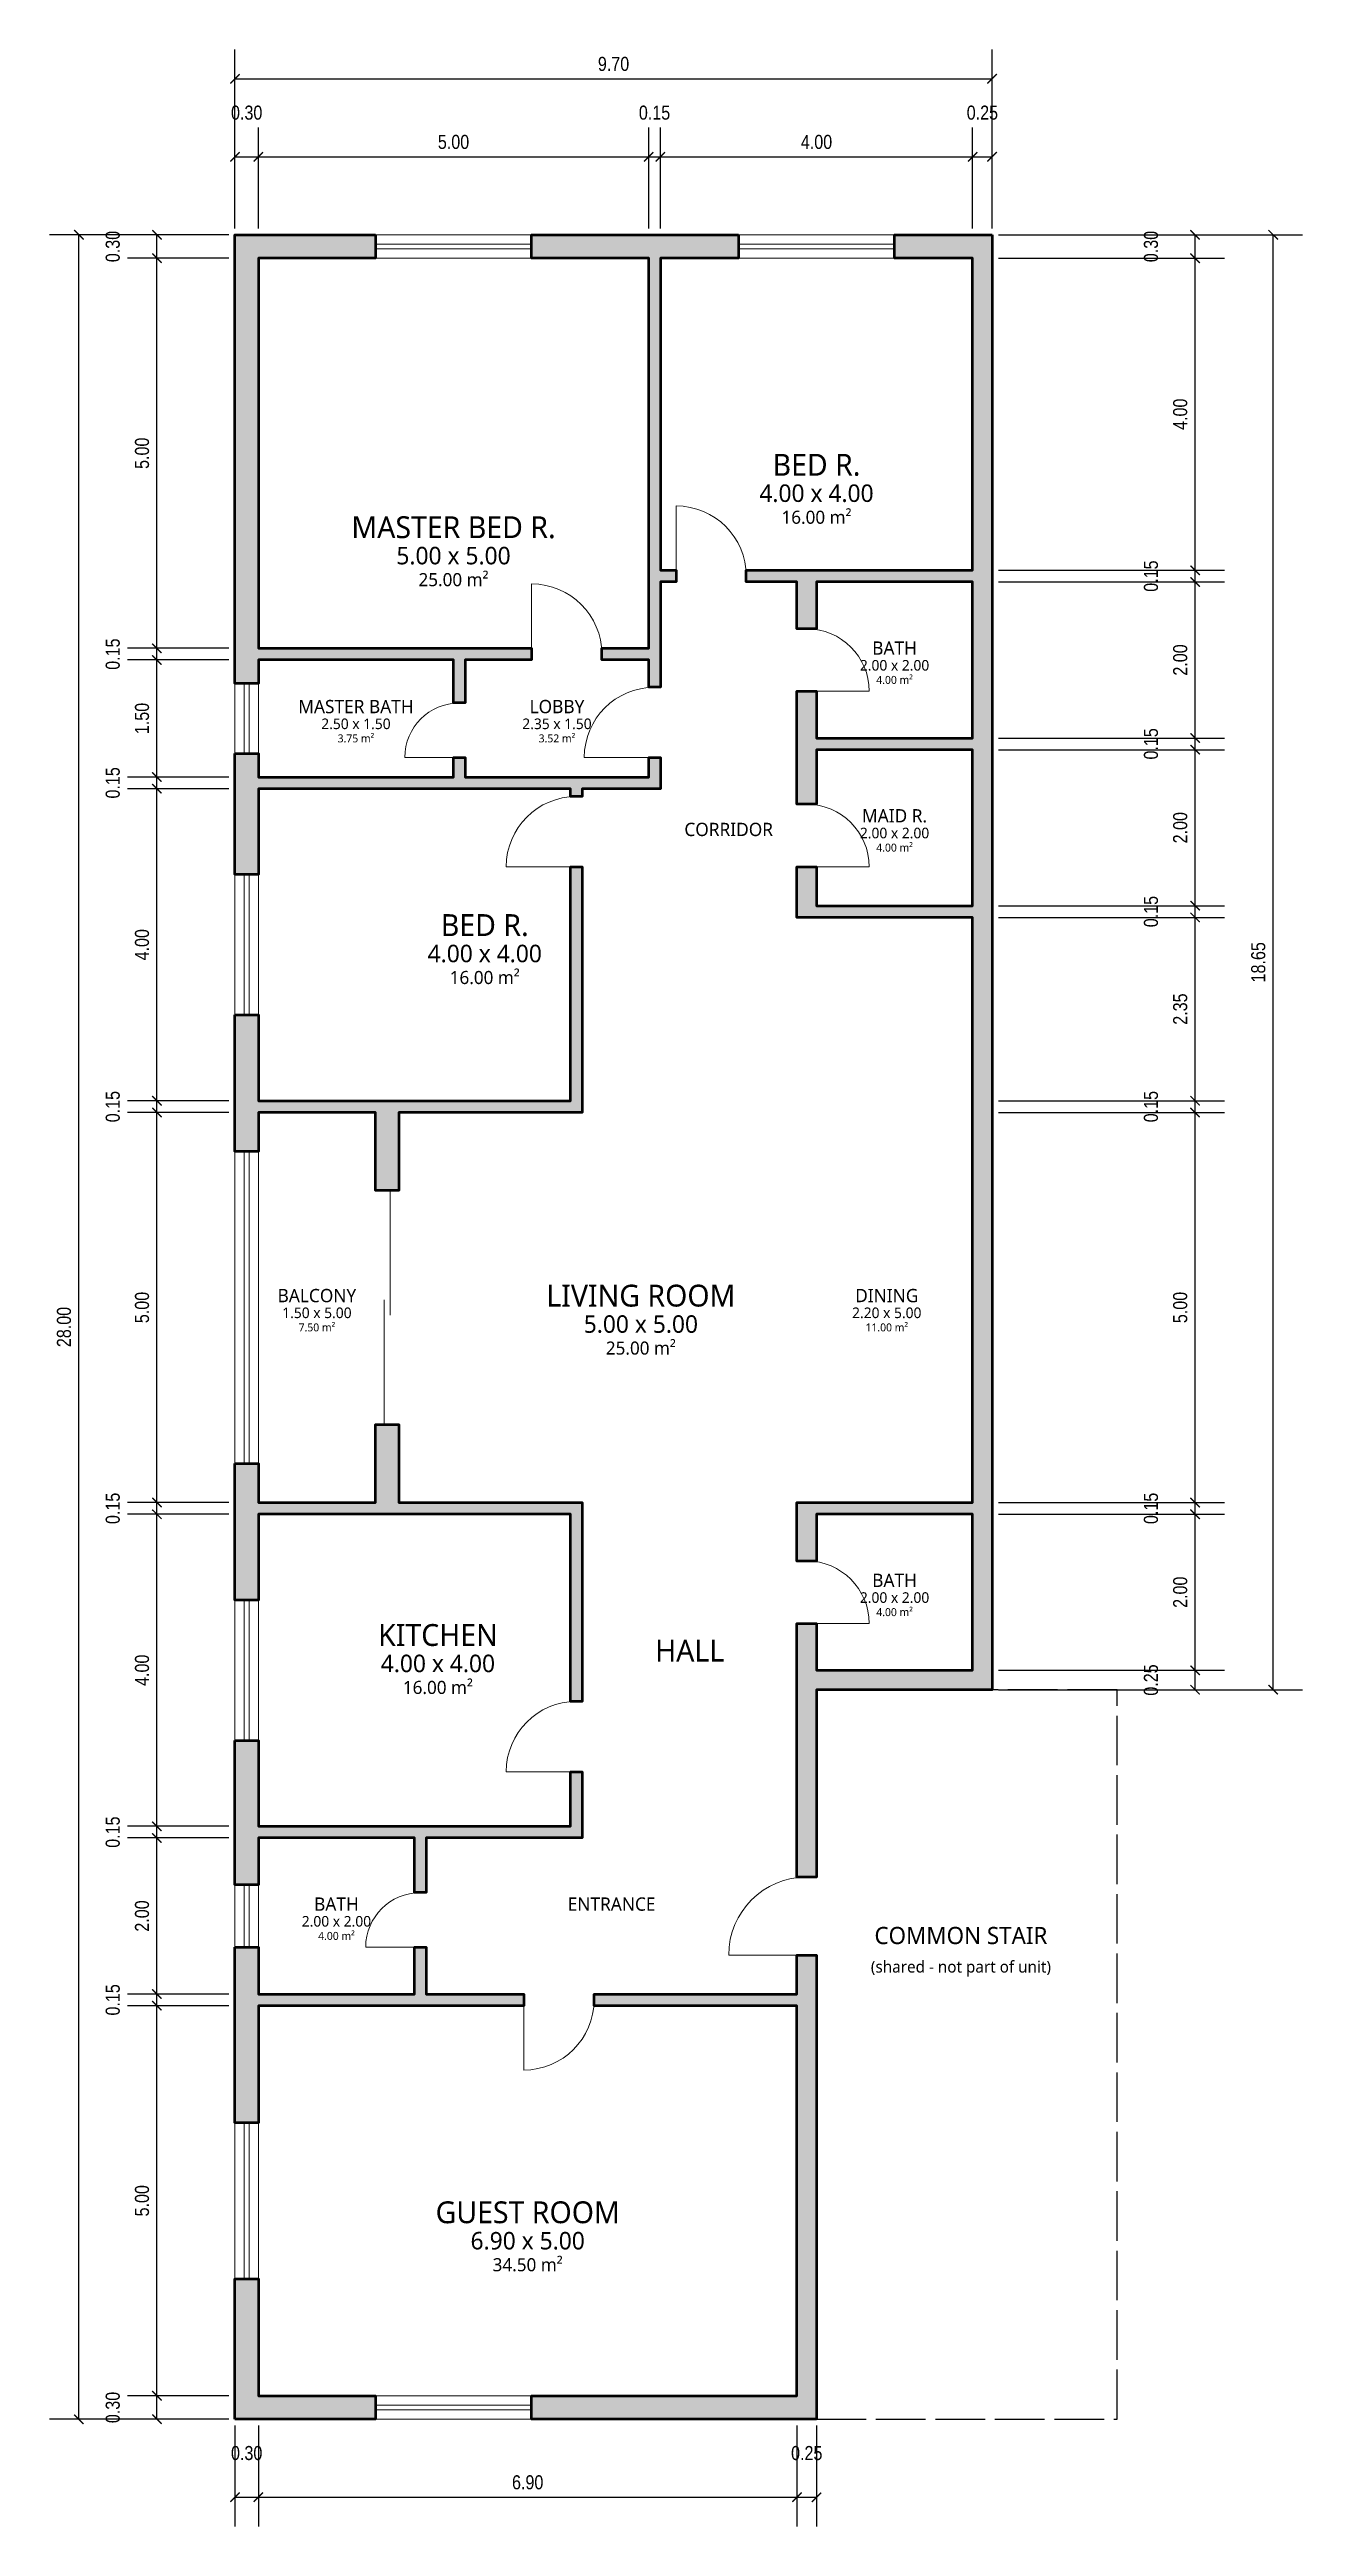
# Model space of a CAD drawing. Header units: metres. Extents: x -2.4 to 13.7, y -1.4 to 30.4.
import ezdxf
from ezdxf.enums import TextEntityAlignment as Align

# ---------------------------------------------------------------- set-up
doc = ezdxf.new("R2010")
doc.units = ezdxf.units.M
doc.linetypes.add('DASHED2', pattern=[0.762, 0.635, -0.127])
for name, color, linetype, lineweight in [('A-ANNO-DIMS', 1, 'Continuous', 18), ('A-DOOR', 3, 'Continuous', 18), ('A-GLAZ', 4, 'Continuous', 18), ('A-WALL', 7, 'Continuous', 50), ('A-WALL-PATT', 8, 'Continuous', 0)]:
    doc.layers.add(name, color=color, linetype=linetype, lineweight=lineweight)
doc.layers.add('A-ANNO-TEXT', color=7, linetype='Continuous', lineweight=25, true_color=0x000000)
doc.layers.add('A-AREA', color=7, linetype='Continuous', lineweight=9, true_color=0x000000)
doc.layers.add('A-REF', color=8, linetype='DASHED2')
doc.styles.add('OpenSans', font='OpenSans-Regular.ttf')
doc.styles.add('OpenSansCondensed-Light', font='OpenSansCondensed-Light.ttf')
doc.dimstyles.new('EZDXF', dxfattribs={"dimtxt": 0.25, "dimasz": 0.175, "dimexe": 0.375, "dimexo": 0.125, "dimgap": 0.1, "dimtad": 1, "dimlfac": 100, "dimzin": 12, "dimdsep": 46, "dimtxsty": 'OpenSansCondensed-Light', "dimblk": 'ARCHTICK', "dimcen": 2.5, "dimazin": 3, "dimtfac": 0.5, "dimtmove": 2, "dimatfit": 3})

# ---------------------------------------------------------------- blocks, each defined once
blk = doc.blocks.new('_ARCHTICK')
at = {"color": 0, "linetype": 'BYBLOCK', "const_width": 0.15}
blk.add_lwpolyline([(-0.5, -0.5), (0.5, 0.5)], dxfattribs=at)

msp = doc.modelspace()

# ---------------------------------------------------------------- hatches: boundary and pattern name
at = {"layer": 'A-WALL-PATT'}
for points in [[(1.8, 28), (1.8, 27.7), (0.3, 27.7), (0.3, 22.7), (3.8, 22.7), (3.8, 22.55), (2.95, 22.55), (2.95, 22), (2.8, 22), (2.8, 22.55), (0.3, 22.55), (0.3, 22.25), (0, 22.25), (0, 28), (1.8, 28)], [(6.45, 28), (6.45, 27.7), (5.45, 27.7), (5.45, 23.7), (5.65, 23.7), (5.65, 23.55), (5.45, 23.55), (5.45, 22.2), (5.3, 22.2), (5.3, 22.55), (4.7, 22.55), (4.7, 22.7), (5.3, 22.7), (5.3, 27.7), (3.8, 27.7), (3.8, 28), (6.45, 28)], [(9.7, 28), (9.7, 9.35), (7.45, 9.35), (7.45, 6.95), (7.2, 6.95), (7.2, 7.4), (7.2, 7.45), (7.2, 7.6), (7.2, 7.65), (7.2, 10.2), (7.45, 10.2), (7.45, 9.6), (9.45, 9.6), (9.45, 11.6), (7.45, 11.6), (7.45, 11), (7.2, 11), (7.2, 11.55), (7.2, 11.6), (7.2, 11.75), (7.25, 11.75), (7.3, 11.75), (9.45, 11.75), (9.45, 16.7), (9.45, 16.75), (9.45, 16.9), (9.45, 16.95), (9.45, 19.25), (7.5, 19.25), (7.45, 19.25), (7.2, 19.25), (7.2, 19.9), (7.45, 19.9), (7.45, 19.4), (9.45, 19.4), (9.45, 21.4), (7.45, 21.4), (7.45, 20.7), (7.2, 20.7), (7.2, 22.15), (7.45, 22.15), (7.45, 21.55), (9.45, 21.55), (9.45, 23.55), (7.45, 23.55), (7.45, 22.95), (7.2, 22.95), (7.2, 23.55), (6.55, 23.55), (6.55, 23.7), (9.45, 23.7), (9.45, 27.7), (8.45, 27.7), (8.45, 28), (9.7, 28)], [(0, 21.35), (0.3, 21.35), (0.3, 21.05), (2.8, 21.05), (2.8, 21.3), (2.95, 21.3), (2.95, 21.05), (5.3, 21.05), (5.3, 21.3), (5.45, 21.3), (5.45, 20.9), (4.45, 20.9), (4.45, 20.8), (4.3, 20.8), (4.3, 20.9), (0.3, 20.9), (0.3, 19.8), (0, 19.8), (0, 21.35)], [(0, 18), (0.3, 18), (0.3, 16.9), (4.3, 16.9), (4.3, 19.9), (4.45, 19.9), (4.45, 16.95), (4.45, 16.9), (4.45, 16.75), (2.1, 16.75), (2.1, 15.75), (1.8, 15.75), (1.8, 16.75), (0.3, 16.75), (0.3, 16.25), (0, 16.25), (0, 18)], [(0, 12.25), (0.3, 12.25), (0.3, 11.75), (1.8, 11.75), (1.8, 12.75), (2.1, 12.75), (2.1, 11.75), (4.45, 11.75), (4.45, 11.6), (4.45, 11.55), (4.45, 9.2), (4.3, 9.2), (4.3, 11.6), (0.3, 11.6), (0.3, 10.5), (0, 10.5), (0, 12.25)], [(0, 8.7), (0.3, 8.7), (0.3, 7.6), (4.3, 7.6), (4.3, 8.3), (4.45, 8.3), (4.45, 7.65), (4.45, 7.6), (4.45, 7.45), (2.45, 7.45), (2.45, 6.75), (2.3, 6.75), (2.3, 7.45), (0.3, 7.45), (0.3, 6.85), (0, 6.85), (0, 8.7)], [(0, 6.05), (0.3, 6.05), (0.3, 5.45), (2.3, 5.45), (2.3, 6.05), (2.45, 6.05), (2.45, 5.45), (3.7, 5.45), (3.7, 5.3), (0.3, 5.3), (0.3, 3.8), (0, 3.8), (0, 6.05)], [(7.45, 0), (3.8, 0), (3.8, 0.3), (7.2, 0.3), (7.2, 5.3), (4.6, 5.3), (4.6, 5.45), (7.2, 5.45), (7.2, 5.95), (7.45, 5.95), (7.45, 0)], [(0, 0), (0, 1.8), (0.3, 1.8), (0.3, 0.3), (1.8, 0.3), (1.8, 0), (0, 0)]]:
    msp.add_hatch(color=8, dxfattribs=at).paths.add_polyline_path(points)

# ---------------------------------------------------------------- linework, layer by layer
at = {"layer": 'A-DOOR'}
for p, q in [((5.65, 23.625), (5.65, 24.525)), ((3.8, 22.625), (3.8, 23.525)), ((7.325, 22.15), (8.125, 22.15)), ((2.875, 21.3), (2.175, 21.3)), ((5.375, 21.3), (4.475, 21.3)), ((4.375, 19.9), (3.475, 19.9)), ((7.325, 19.9), (8.125, 19.9)), ((1.99, 14.15), (1.99, 15.75)), ((1.91, 12.75), (1.91, 14.35)), ((7.325, 10.2), (8.125, 10.2)), ((4.375, 8.3), (3.475, 8.3)), ((2.375, 6.05), (1.675, 6.05)), ((7.325, 5.95), (6.325, 5.95)), ((3.7, 5.375), (3.7, 4.475))]:
    msp.add_line(p, q, dxfattribs=at)
for centre, radius, start, end in [((5.65, 23.625), 0.9, 0, 90), ((3.8, 22.625), 0.9, 0, 90), ((7.325, 22.15), 0.8, 0, 90), ((2.875, 21.3), 0.7, 90, 180), ((5.375, 21.3), 0.9, 90, 180), ((4.375, 19.9), 0.9, 90, 180), ((7.325, 19.9), 0.8, 0, 90), ((7.325, 10.2), 0.8, 0, 90), ((4.375, 8.3), 0.9, 90, 180), ((2.375, 6.05), 0.7, 90, 180), ((7.325, 5.95), 1, 90, 180), ((3.7, 5.375), 0.9, 270, 0)]:
    msp.add_arc(centre, radius, start, end, dxfattribs=at)
at = {"layer": 'A-GLAZ'}
for p, q in [((1.8, 27.88), (3.8, 27.88)), ((1.8, 27.82), (3.8, 27.82)), ((6.45, 27.88), (8.45, 27.88)), ((6.45, 27.82), (8.45, 27.82)), ((0.12, 21.35), (0.12, 22.25)), ((0.18, 21.35), (0.18, 22.25)), ((0.12, 18), (0.12, 19.8)), ((0.18, 18), (0.18, 19.8)), ((0.12, 12.25), (0.12, 16.25)), ((0.18, 12.25), (0.18, 16.25)), ((0.12, 8.7), (0.12, 10.5)), ((0.18, 8.7), (0.18, 10.5)), ((0.12, 6.05), (0.12, 6.85)), ((0.18, 6.05), (0.18, 6.85)), ((0.12, 1.8), (0.12, 3.8)), ((0.18, 1.8), (0.18, 3.8)), ((1.8, 0.18), (3.8, 0.18)), ((1.8, 0.12), (3.8, 0.12))]:
    msp.add_line(p, q, dxfattribs=at)
for points in [[(1.8, 27.7), (3.8, 27.7), (3.8, 28), (1.8, 28)], [(6.45, 27.7), (8.45, 27.7), (8.45, 28), (6.45, 28)], [(0, 21.35), (0.3, 21.35), (0.3, 22.25), (0, 22.25)], [(0, 18), (0.3, 18), (0.3, 19.8), (0, 19.8)], [(0, 12.25), (0.3, 12.25), (0.3, 16.25), (0, 16.25)], [(0, 8.7), (0.3, 8.7), (0.3, 10.5), (0, 10.5)], [(0, 6.05), (0.3, 6.05), (0.3, 6.85), (0, 6.85)], [(0, 1.8), (0.3, 1.8), (0.3, 3.8), (0, 3.8)], [(1.8, 0), (3.8, 0), (3.8, 0.3), (1.8, 0.3)]]:
    msp.add_lwpolyline(points, close=True, dxfattribs=at)
at = {"layer": 'A-REF'}
msp.add_lwpolyline([(7.45, 0), (11.3, 0), (11.3, 9.35), (7.45, 9.35)], dxfattribs=at)
at = {"layer": 'A-WALL'}
for points in [[(1.8, 28), (1.8, 27.7), (0.3, 27.7), (0.3, 22.7), (3.8, 22.7), (3.8, 22.55), (2.95, 22.55), (2.95, 22), (2.8, 22), (2.8, 22.55), (0.3, 22.55), (0.3, 22.25), (0, 22.25), (0, 28), (1.8, 28)], [(6.45, 28), (6.45, 27.7), (5.45, 27.7), (5.45, 23.7), (5.65, 23.7), (5.65, 23.55), (5.45, 23.55), (5.45, 22.2), (5.3, 22.2), (5.3, 22.55), (4.7, 22.55), (4.7, 22.7), (5.3, 22.7), (5.3, 27.7), (3.8, 27.7), (3.8, 28), (6.45, 28)], [(9.7, 28), (9.7, 9.35), (7.45, 9.35), (7.45, 6.95), (7.2, 6.95), (7.2, 7.4), (7.2, 7.45), (7.2, 7.6), (7.2, 7.65), (7.2, 10.2), (7.45, 10.2), (7.45, 9.6), (9.45, 9.6), (9.45, 11.6), (7.45, 11.6), (7.45, 11), (7.2, 11), (7.2, 11.55), (7.2, 11.6), (7.2, 11.75), (7.25, 11.75), (7.3, 11.75), (9.45, 11.75), (9.45, 16.7), (9.45, 16.75), (9.45, 16.9), (9.45, 16.95), (9.45, 19.25), (7.5, 19.25), (7.45, 19.25), (7.2, 19.25), (7.2, 19.9), (7.45, 19.9), (7.45, 19.4), (9.45, 19.4), (9.45, 21.4), (7.45, 21.4), (7.45, 20.7), (7.2, 20.7), (7.2, 22.15), (7.45, 22.15), (7.45, 21.55), (9.45, 21.55), (9.45, 23.55), (7.45, 23.55), (7.45, 22.95), (7.2, 22.95), (7.2, 23.55), (6.55, 23.55), (6.55, 23.7), (9.45, 23.7), (9.45, 27.7), (8.45, 27.7), (8.45, 28), (9.7, 28)], [(0, 21.35), (0.3, 21.35), (0.3, 21.05), (2.8, 21.05), (2.8, 21.3), (2.95, 21.3), (2.95, 21.05), (5.3, 21.05), (5.3, 21.3), (5.45, 21.3), (5.45, 20.9), (4.45, 20.9), (4.45, 20.8), (4.3, 20.8), (4.3, 20.9), (0.3, 20.9), (0.3, 19.8), (0, 19.8), (0, 21.35)], [(0, 18), (0.3, 18), (0.3, 16.9), (4.3, 16.9), (4.3, 19.9), (4.45, 19.9), (4.45, 16.95), (4.45, 16.9), (4.45, 16.75), (2.1, 16.75), (2.1, 15.75), (1.8, 15.75), (1.8, 16.75), (0.3, 16.75), (0.3, 16.25), (0, 16.25), (0, 18)], [(0, 12.25), (0.3, 12.25), (0.3, 11.75), (1.8, 11.75), (1.8, 12.75), (2.1, 12.75), (2.1, 11.75), (4.45, 11.75), (4.45, 11.6), (4.45, 11.55), (4.45, 9.2), (4.3, 9.2), (4.3, 11.6), (0.3, 11.6), (0.3, 10.5), (0, 10.5), (0, 12.25)], [(0, 8.7), (0.3, 8.7), (0.3, 7.6), (4.3, 7.6), (4.3, 8.3), (4.45, 8.3), (4.45, 7.65), (4.45, 7.6), (4.45, 7.45), (2.45, 7.45), (2.45, 6.75), (2.3, 6.75), (2.3, 7.45), (0.3, 7.45), (0.3, 6.85), (0, 6.85), (0, 8.7)], [(0, 6.05), (0.3, 6.05), (0.3, 5.45), (2.3, 5.45), (2.3, 6.05), (2.45, 6.05), (2.45, 5.45), (3.7, 5.45), (3.7, 5.3), (0.3, 5.3), (0.3, 3.8), (0, 3.8), (0, 6.05)], [(7.45, 0), (3.8, 0), (3.8, 0.3), (7.2, 0.3), (7.2, 5.3), (4.6, 5.3), (4.6, 5.45), (7.2, 5.45), (7.2, 5.95), (7.45, 5.95), (7.45, 0)], [(0, 0), (0, 1.8), (0.3, 1.8), (0.3, 0.3), (1.8, 0.3), (1.8, 0), (0, 0)]]:
    msp.add_lwpolyline(points, close=True, dxfattribs=at)

# ---------------------------------------------------------------- texts
at = {"layer": 'A-ANNO-TEXT', "style": 'OpenSans'}
for s, height, p in [('BED R.', 0.28, (7.45, 25.052)), ('4.00 x 4.00', 0.224, (7.45, 24.688)), ('MASTER BED R.', 0.28, (2.8, 24.252)), ('5.00 x 5.00', 0.224, (2.8, 23.888)), ('2.00 x 2.00', 0.136, (8.45, 22.482)), ('BATH', 0.17, (8.45, 22.703)), ('MASTER BATH', 0.17, (1.55, 21.953)), ('LOBBY', 0.17, (4.125, 21.953)), ('2.50 x 1.50', 0.136, (1.55, 21.732)), ('2.35 x 1.50', 0.136, (4.125, 21.732)), ('MAID R.', 0.17, (8.45, 20.553)), ('CORRIDOR', 0.17, (6.325, 20.378)), ('2.00 x 2.00', 0.136, (8.45, 20.332)), ('BED R.', 0.28, (3.2, 19.152)), ('4.00 x 4.00', 0.224, (3.2, 18.788)), ('BALCONY', 0.17, (1.05, 14.403)), ('LIVING ROOM', 0.28, (5.2, 14.402)), ('DINING', 0.17, (8.35, 14.403)), ('1.50 x 5.00', 0.136, (1.05, 14.182)), ('5.00 x 5.00', 0.224, (5.2, 14.038)), ('2.20 x 5.00', 0.136, (8.35, 14.182)), ('BATH', 0.17, (8.45, 10.753)), ('2.00 x 2.00', 0.136, (8.45, 10.532)), ('KITCHEN', 0.28, (2.6, 10.052)), ('HALL', 0.28, (5.825, 9.852)), ('4.00 x 4.00', 0.224, (2.6, 9.688)), ('BATH', 0.17, (1.3, 6.603)), ('ENTRANCE', 0.17, (4.825, 6.603)), ('2.00 x 2.00', 0.136, (1.3, 6.382)), ('COMMON STAIR', 0.22, (9.3, 6.2)), ('(shared - not part of unit)', 0.15, (9.3, 5.8)), ('GUEST ROOM', 0.28, (3.75, 2.652)), ('6.90 x 5.00', 0.224, (3.75, 2.288))]:
    msp.add_text(s, height=height, dxfattribs=at).set_placement(p, align=Align.MIDDLE_CENTER)
at = {"layer": 'A-AREA', "style": 'OpenSans'}
for s, height, p in [('16.00 m²', 0.168, (7.45, 24.38)), ('25.00 m²', 0.168, (2.8, 23.58)), ('4.00 m²', 0.102, (8.45, 22.295)), ('3.75 m²', 0.102, (1.55, 21.545)), ('3.52 m²', 0.102, (4.125, 21.545)), ('4.00 m²', 0.102, (8.45, 20.145)), ('16.00 m²', 0.168, (3.2, 18.48)), ('7.50 m²', 0.102, (1.05, 13.995)), ('11.00 m²', 0.102, (8.35, 13.995)), ('25.00 m²', 0.168, (5.2, 13.73)), ('4.00 m²', 0.102, (8.45, 10.345)), ('16.00 m²', 0.168, (2.6, 9.38)), ('4.00 m²', 0.102, (1.3, 6.195)), ('34.50 m²', 0.168, (3.75, 1.98))]:
    msp.add_text(s, height=height, dxfattribs=at).set_placement(p, align=Align.MIDDLE_CENTER)

# ---------------------------------------------------------------- dimensions: what is measured, and where the dimension line sits
at = {"layer": 'A-ANNO-DIMS'}
for base, p1, p2 in [((0, 30), (0, 28), (9.7, 28)), ((0, 29), (0, 28), (0.3, 28)), ((5.3, 29), (5.3, 28), (5.45, 28)), ((9.45, 29), (9.45, 28), (9.7, 28)), ((0.3, 29), (0.3, 28), (5.3, 28)), ((5.45, 29), (5.45, 28), (9.45, 28)), ((0, -1), (0, 0), (0.3, 0)), ((0.3, -1), (0.3, 0), (7.2, 0)), ((7.2, -1), (7.2, 0), (7.45, 0))]:
    msp.add_linear_dim(base=base, p1=p1, p2=p2, dimstyle='EZDXF', override={"dimtxt": 0.18, "dimasz": 0.12, "dimexo": 0.08, "dimtad": 1, "dimtih": 0, "dimtoh": 0, "dimdec": 2, "dimlfac": 1, "dimzin": 0}, dxfattribs=at).render()
for base, p1, p2 in [((-2, 0), (0, 0), (0, 28)), ((-1, 27.7), (0, 27.7), (0, 28)), ((12.3, 27.7), (9.7, 27.7), (9.7, 28)), ((13.3, 9.35), (9.7, 9.35), (9.7, 28)), ((-1, 22.7), (0, 22.7), (0, 27.7)), ((12.3, 23.7), (9.7, 23.7), (9.7, 27.7)), ((12.3, 23.55), (9.7, 23.55), (9.7, 23.7)), ((12.3, 21.55), (9.7, 21.55), (9.7, 23.55)), ((-1, 22.55), (0, 22.55), (0, 22.7)), ((-1, 21.05), (0, 21.05), (0, 22.55)), ((12.3, 21.4), (9.7, 21.4), (9.7, 21.55)), ((12.3, 19.4), (9.7, 19.4), (9.7, 21.4)), ((-1, 20.9), (0, 20.9), (0, 21.05)), ((-1, 16.9), (0, 16.9), (0, 20.9)), ((12.3, 19.25), (9.7, 19.25), (9.7, 19.4)), ((12.3, 16.9), (9.7, 16.9), (9.7, 19.25)), ((-1, 16.75), (0, 16.75), (0, 16.9)), ((12.3, 16.75), (9.7, 16.75), (9.7, 16.9)), ((-1, 11.75), (0, 11.75), (0, 16.75)), ((12.3, 11.75), (9.7, 11.75), (9.7, 16.75)), ((-1, 11.6), (0, 11.6), (0, 11.75)), ((12.3, 11.6), (9.7, 11.6), (9.7, 11.75)), ((-1, 7.6), (0, 7.6), (0, 11.6)), ((12.3, 9.6), (9.7, 9.6), (9.7, 11.6)), ((12.3, 9.35), (9.7, 9.35), (9.7, 9.6)), ((-1, 7.45), (0, 7.45), (0, 7.6)), ((-1, 5.45), (0, 5.45), (0, 7.45)), ((-1, 5.3), (0, 5.3), (0, 5.45)), ((-1, 0.3), (0, 0.3), (0, 5.3)), ((-1, 0), (0, 0), (0, 0.3))]:
    msp.add_linear_dim(base=base, p1=p1, p2=p2, angle=90, dimstyle='EZDXF', override={"dimtxt": 0.18, "dimasz": 0.12, "dimexo": 0.08, "dimtad": 1, "dimtih": 0, "dimtoh": 0, "dimdec": 2, "dimlfac": 1, "dimzin": 0}, dxfattribs=at).render()

doc.saveas('drawing.dxf')
